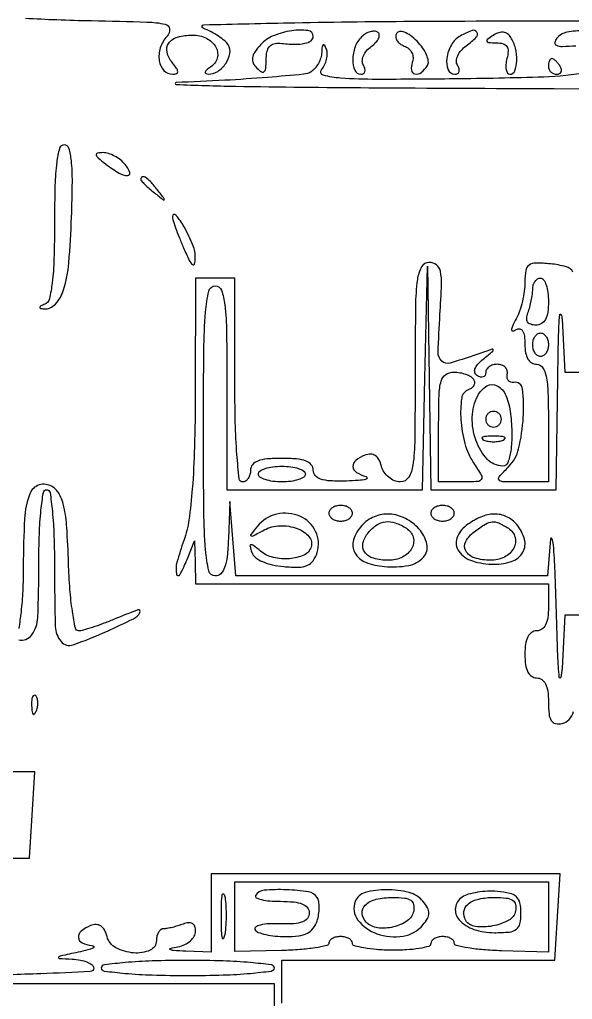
# Model space of a CAD drawing. Extents: x 23 to 255, y 40 to 184.
# Drawn here: x 70.01 to 75.98, y 113.36 to 123.94 of the extents above; entities that cross this region are included whole.
import ezdxf

# ---------------------------------------------------------------- set-up
doc = ezdxf.new("R2010")
doc.units = 0
doc.header["$MEASUREMENT"] = 0

msp = doc.modelspace()

# ---------------------------------------------------------------- linework, layer by layer
for points in [[(207.919475, 175.632891, 0.000007), (191.762556, 175.634099, 0.00002), (173.0434, 175.634494, 0.000013), (151.49745, 175.633531)], [(70.072867, 123.952188, 0.005491), (70.412624, 123.935988, 0.004108), (70.787279, 123.925329, -0.002493), (71.387612, 123.910188, -0.043566), (71.581273, 123.887371, -0.326518), (71.627811, 123.835913, -0.213035), (71.601869, 123.756506, 0.104475), (71.528891, 123.631197, 0.117903), (71.517162, 123.492652, 0.153004), (71.568222, 123.388001, 0.206153), (71.663904, 123.3468, 0.092359), (71.703165, 123.354115, 0.320315), (71.716588, 123.374495, 0.142843), (71.704763, 123.410022, 0.021914), (71.659276, 123.469994, -0.111683), (71.601213, 123.584218, -0.221605), (71.619821, 123.681853, -0.170875), (71.715011, 123.748076, -0.067438), (71.875348, 123.7698, -0.113749), (72.026753, 123.734904, -0.152166), (72.128802, 123.638866, -0.199468), (72.142937, 123.521597, -0.185202), (72.070378, 123.424157, 0.031529), (72.029371, 123.394415, 0.148678), (72.013499, 123.370454, 0.365489), (72.020376, 123.354673, 0.111826), (72.047691, 123.348095, 0.149814), (72.148231, 123.377424, 0.098014), (72.235001, 123.46269, 0.103569), (72.279506, 123.570246, 0.187012), (72.262322, 123.662673, 0.080167), (72.224669, 123.706166, 0.027592), (72.157815, 123.756156, 0.026594), (72.076737, 123.804068, 0.027813), (71.992212, 123.842316, -0.81922), (71.998801, 123.880421, -0.001957), (72.979451, 123.90293, -0.003524), (74.325687, 123.919067, -0.001188), (76.28805, 123.924095, -0.001412)], [(76.099511, 123.812597, 0.065843), (75.918437, 123.800959, 0.172273), (75.808028, 123.735245, 0.13094), (75.786479, 123.688546, 0.356136), (75.803116, 123.658966, 0.100269), (75.869586, 123.647259, 0.013264), (76.013044, 123.654735, -0.02937)], [(76.13805, 123.365216, -0.03592), (75.666936, 123.316521, -0.005166), (74.698649, 123.296325, -0.002299), (73.865606, 123.29139, -0.017609), (73.474644, 123.304644, -0.048662), (73.287533, 123.336061, -0.546278), (73.26874, 123.395293, 0.062146), (73.302005, 123.447353, 0.05422), (73.323343, 123.508424, 0.057055), (73.330253, 123.56888, 0.095733), (73.320577, 123.618906, 0.033889), (73.301043, 123.659375, 0.438814), (73.286465, 123.662732, 0.216937), (73.275114, 123.643916, 0.017235), (73.270279, 123.584443, -0.062826), (73.259903, 123.524766, -0.048571), (73.234498, 123.463776, -0.049733), (73.198826, 123.410631, -0.079327), (73.15785, 123.374551, -0.118281), (73.074815, 123.34628, -0.003142), (72.685544, 123.312562, -0.006412), (72.224853, 123.281512, -0.004325), (71.6985, 123.257377, 0.959577), (71.698417, 123.237138, 0.007349), (72.339213, 123.217502, 0.002387), (73.780266, 123.201416, 0.00092), (75.78045, 123.192319), (81.216, 123.1776)], [(75.981875, 121.211311, 0.206205), (75.907641, 121.269947, 0.041451), (75.73815, 121.30061, 0.021527), (75.579429, 121.309042, 0.158589), (75.507974, 121.286583, 0.202368), (75.472764, 121.229458, 0.038274), (75.4632, 121.104698, -0.034527), (75.456435, 121.006847, -0.023145), (75.435869, 120.896545, -0.023346), (75.405842, 120.791049, -0.041879), (75.37016, 120.708429, 0.011387), (75.328051, 120.625249, 0.111926), (75.319419, 120.587172, 0.488752), (75.333209, 120.576435, 0.076633), (75.37016, 120.592084, -0.191803), (75.408316, 120.598813, -0.212333), (75.438578, 120.577077, -0.100867), (75.457574, 120.521329, -0.031849), (75.4632, 120.433093, 0.045128), (75.471433, 120.342058, 0.087671), (75.496747, 120.273832, 0.119789), (75.537308, 120.231887, 0.141873), (75.5901, 120.2166, -0.250296), (75.652838, 120.183095, -0.098409), (75.69162, 120.0897, -0.041714), (75.711943, 119.912228, -0.007659), (75.717, 119.5821), (75.717, 118.9476), (75.4209, 118.9476, -0.005739), (75.223781, 118.949863, -0.21685), (75.184686, 118.96875, -0.373303), (75.185403, 119.003026, -0.012484), (75.28647, 119.10927, 0.139158), (75.39569, 119.305054, 0.042332), (75.446156, 119.644237, 0.044719), (75.43806, 119.952132, 0.432838), (75.344118, 120.021806, -0.119137), (75.310597, 120.023763, -0.151226), (75.285061, 120.041071, -0.133883), (75.271778, 120.071734, -0.085203), (75.27285, 120.11085, 0.12222), (75.271002, 120.151135, 0.124722), (75.25051, 120.185536, 0.112004), (75.213949, 120.208576, 0.085015), (75.1671, 120.2166, 0.06887), (75.118597, 120.209887, 0.085131), (75.077477, 120.190282, 0.099915), (75.049982, 120.161172, 0.140337), (75.0402, 120.127007, -0.117984), (75.033094, 120.097312, -0.186324), (75.013862, 120.08001, -0.154104), (74.984823, 120.078313, -0.076689), (74.950537, 120.092829, -0.17102), (74.924498, 120.125132, -0.170806), (74.924441, 120.166642, -0.099621), (74.954321, 120.216993, -0.037341), (75.013987, 120.273928, 0.002147), (75.116107, 120.358491, 0.285102), (75.120976, 120.373211, 0.439856), (75.110287, 120.379134, 0.00292), (74.9979, 120.340808, -0.010546), (74.658281, 120.230746, -0.264419), (74.56622, 120.251788, -0.219215), (74.527107, 120.344953, -0.007368), (74.547098, 120.753845, 0.006793), (74.563374, 121.079059, 0.060117), (74.551387, 121.221986, 0.179605), (74.508934, 121.289823, 0.165536), (74.430859, 121.3164, 0.272249), (74.3477, 121.267495, 0.095257), (74.302665, 121.130511, 0.029198), (74.282683, 120.842655, 0.002732), (74.2788, 120.132, -0.002595), (74.275034, 119.406244, -0.030846), (74.254805, 119.125968, -0.108735), (74.207225, 118.995761, -0.256364), (74.119467, 118.9476, -0.097548), (74.054967, 118.960305, -0.076465), (73.993735, 118.997142, -0.074084), (73.944738, 119.052038, -0.081428), (73.915796, 119.117149, 0.057947), (73.888058, 119.188338, 0.126016), (73.848875, 119.231422, 0.14737), (73.798249, 119.246498, 0.091052), (73.736729, 119.234998, 0.073752), (73.637352, 119.178934, 0.246837), (73.607418, 119.112955, 0.245854), (73.644768, 119.05068, 0.073333), (73.75005, 119.005917, -0.352052), (73.761375, 118.990649, -0.33877), (73.748993, 118.97571, -0.038999), (73.668061, 118.963687, -0.010557), (73.53855, 118.957414, -0.017409), (73.364139, 118.958727, -0.068224), (73.258439, 118.977806, -0.136255), (73.200821, 119.016023, -0.180497), (73.179, 119.0745, 0.176579), (73.15788, 119.132438, 0.128937), (73.10145, 119.172319, 0.069535), (73.00034, 119.194921, 0.020272), (72.8406, 119.2014, 0.020272), (72.68086, 119.194921, 0.069535), (72.57975, 119.172319, 0.128937), (72.52332, 119.132438, 0.176579), (72.5022, 119.0745, -0.064853), (72.495881, 119.025986, -0.082425), (72.477349, 118.984877, -0.098894), (72.449863, 118.957377, -0.148195), (72.4176, 118.9476, -0.382355), (72.380385, 118.980931, -0.008303), (72.355777, 119.2437, -0.0133), (72.338393, 119.58988, -0.005894), (72.333, 120.0474), (72.333, 121.1472), (72.1215, 121.1472), (71.91, 121.1472), (71.906287, 119.89935, -0.005965), (71.897667, 119.321148, -0.012691), (71.87432, 118.874449, -0.015712), (71.837289, 118.536132, -0.050472), (71.783198, 118.316339, 0.018271), (71.708701, 118.080221, 0.109836), (71.702269, 117.952437, 0.705595), (71.739193, 117.945971, 0.033686), (71.81822, 118.110467), (71.899275, 118.3131), (71.904638, 118.08045), (71.91, 117.8478), (73.8135, 117.8478), (75.717, 117.8478), (75.717, 117.594, -0.033607), (75.709474, 117.482152, -0.082504), (75.685275, 117.40365, -0.12651), (75.645002, 117.357297, -0.152103), (75.5901, 117.3402, 0.152103), (75.535198, 117.323103, 0.12651), (75.494925, 117.27675, 0.082504), (75.470726, 117.198248, 0.033607), (75.4632, 117.0864, 0.033607), (75.470726, 116.974552, 0.082504), (75.494925, 116.89605, 0.12651), (75.535198, 116.849697, 0.152103), (75.5901, 116.8326, -0.153866), (75.645292, 116.815204, -0.127195), (75.685527, 116.768116, -0.081542), (75.709573, 116.687928, -0.032164), (75.717, 116.572597, 0.025132), (75.723524, 116.442889, 0.117507), (75.747899, 116.372744, 0.202013), (75.793347, 116.3414, 0.09865), (75.86505, 116.340796, 0.163205), (75.939624, 116.382686, 0.108789), (75.988628, 116.468529, 0.052749)], [(76.148858, 117.5094), (75.893931, 117.5094), (75.864335, 116.93835, -0.046453), (75.849567, 116.836944, -0.844144), (75.834143, 116.838007, -0.015863), (75.817998, 117.074817, -0.002373), (75.802921, 117.5517, 0.003248), (75.788555, 117.982234, 0.010281), (75.771141, 118.270139, 0.080042), (75.754791, 118.336745, 0.785135), (75.739416, 118.33425), (75.707729, 117.9324), (74.025, 117.9324), (72.342271, 117.9324), (72.310584, 118.33425), (72.278898, 118.7361), (72.263649, 118.33425, -0.016341), (72.250071, 118.142272, -0.059248), (72.223209, 118.023067, -0.113823), (72.181034, 117.956783, -0.196849), (72.1215, 117.9324, -0.350929), (72.051856, 117.988146, -0.034985), (72.017465, 118.2144, -0.017834), (71.998766, 118.627431, -0.002394), (71.9946, 119.4975, -0.002394), (71.998766, 120.367569, -0.017834), (72.017465, 120.7806, -0.034985), (72.051856, 121.006854, -0.350929), (72.1215, 121.0626, -0.317386), (72.188278, 121.015463, -0.056711), (72.22481, 120.85815, -0.025044), (72.243985, 120.56265, -0.00368), (72.2484, 119.9628), (72.2484, 118.863), (73.303577, 118.863), (74.358754, 118.863), (74.384743, 120.06855), (74.410732, 121.2741), (74.429366, 120.06855), (74.448, 118.863), (75.1248, 118.863), (75.8016, 118.863), (75.81817, 120.06855, -0.002635), (75.8264, 120.501353, -0.012087), (75.838566, 120.752224, -0.773721), (75.851537, 120.754599, -0.096079), (75.864335, 120.70305), (75.893931, 120.132), (76.148858, 120.132, -0.027973)], [(70.001906, 117.241723, 0.29377), (70.14097, 117.296074, 0.147685), (70.206441, 117.485053, 0.010064), (70.218, 118.0593, -0.008575), (70.223602, 118.385907, -0.017647), (70.241376, 118.640925, -0.013417), (70.266745, 118.832422, -0.368504), (70.3026, 118.863, -0.371083), (70.338693, 118.831935, -0.012451), (70.363935, 118.63035, -0.016864), (70.381637, 118.362299, -0.008055), (70.3872, 118.017, 0.006956), (70.395962, 117.387242, 0.169437), (70.457362, 117.225842, 0.311541), (70.588794, 117.18981, 0.022419), (70.95825, 117.337922, 0.008362), (71.240356, 117.471708, 0.157263), (71.309768, 117.53922, 0.68824), (71.286546, 117.565789, 0.01068), (71.024417, 117.462783, -0.009313), (70.905931, 117.415849, -0.011118), (70.792534, 117.376209, -0.009954), (70.695966, 117.346955, -0.068667), (70.647011, 117.3402, -0.357242), (70.612115, 117.36878, -0.012776), (70.580209, 117.551585, -0.018083), (70.553988, 117.786665, -0.010377), (70.538544, 118.071511, 0.007739), (70.519665, 118.457356, 0.03616), (70.48937, 118.67766, 0.06793), (70.440728, 118.813184, 0.134381), (70.363642, 118.896361, 0.218273), (70.221003, 118.914489, 0.233385), (70.119719, 118.817847, 0.073968), (70.064628, 118.549681, 0.013274), (70.050095, 118.03815, -0.010635), (70.043906, 117.770553, -0.017571), (70.025947, 117.545223, -0.011743), (70.001158, 117.366937, -0.367624)], [(96.591991, 78.0858, -0.000015), (96.570667, 70.513747, -0.41338)], [(69.74487, 114.8868), (70.117741, 114.8868), (70.14672, 115.352215), (70.1757, 115.817631), (69.768857, 115.817515, -0.015914)], [(72.8406, 113.3217), (72.8406, 113.787), (74.31327, 113.787), (75.785941, 113.787), (75.81492, 114.252415), (75.8439, 114.717831), (73.96155, 114.717715), (72.0792, 114.7176), (72.0792, 114.2946), (72.0792, 113.8716), (71.80425, 113.883121, -0.004641), (71.670888, 113.88995, -0.114822), (71.635768, 113.900395, -0.674817), (71.637462, 113.912941, -0.014773), (71.71965, 113.931305, 0.062531), (71.792424, 113.955033, 0.069931), (71.854085, 113.995406, 0.079793), (71.895681, 114.04558, 0.134032), (71.91, 114.098035, 0.08463), (71.901139, 114.15001, 0.17716), (71.87544, 114.18125, 0.159808), (71.833428, 114.190414, 0.066159), (71.776181, 114.176751, -0.016969), (71.719249, 114.157093, -0.015089), (71.658852, 114.140484, -0.015326), (71.603609, 114.128852, -0.04425), (71.564681, 114.1254, 0.16037), (71.535051, 114.115646, 0.096657), (71.509819, 114.088123, 0.078243), (71.492777, 114.047031, 0.05931), (71.487, 113.9985, -0.29988), (71.417953, 113.893729, -0.121943), (71.24139, 113.864742, -0.102619), (71.049971, 113.920717, -0.209488), (70.954796, 114.041149, 0.057947), (70.927058, 114.112338, 0.126016), (70.887875, 114.155422, 0.14737), (70.837249, 114.170498, 0.091052), (70.775729, 114.158998, 0.079893), (70.676085, 114.101168, 0.241455), (70.645614, 114.031376, 0.272616), (70.685352, 113.972599, 0.092496), (70.78905, 113.945063, -0.209303), (70.809997, 113.933951, -0.47709), (70.806631, 113.918889, -0.051514), (70.746563, 113.896439, -0.011819), (70.641, 113.8716, 0.001768), (70.454592, 113.831674, 0.162372), (70.430928, 113.817602, 0.619824), (70.435775, 113.806052, 0.00397), (70.57755, 113.798137, -0.034429), (70.666651, 113.787695, -0.051268), (70.741859, 113.76542, -0.065313), (70.793729, 113.735665, -0.23402), (70.8102, 113.7024, -0.40009), (70.772625, 113.662958, -0.002504), (70.23915, 113.639763, -0.006906), (69.554962, 113.622908, -0.002705)]]:
    msp.add_lwpolyline(points, format="xyb")
for points in [[(72.611979, 123.666281, 0.032737), (72.547908, 123.585429, 0.11246), (72.52318, 123.523639, 0.154856), (72.531491, 123.468861, 0.082073), (72.571879, 123.412481, 0.050784), (72.621043, 123.372404, 0.344798), (72.65025, 123.374794, 0.188345), (72.667621, 123.410503, 0.020113), (72.6714, 123.504398, -0.050649), (72.680054, 123.58961, -0.124608), (72.707243, 123.645843, -0.153464), (72.753614, 123.675431, -0.091444), (72.81945, 123.680776, 0.019586), (72.978327, 123.67088, 0.055294), (73.088956, 123.680578, 0.098866), (73.155205, 123.708198, 0.249677), (73.179, 123.75288, 0.377715), (73.121507, 123.818128, 0.069551), (72.947178, 123.815918, 0.05854), (72.747285, 123.760918, 0.112922)], [(74.764545, 123.759251, 0.137987), (74.669902, 123.664788, 0.093519), (74.620881, 123.519597, 0.127203), (74.635011, 123.39611, 0.310383), (74.706793, 123.3468, 0.1323), (74.735972, 123.354658, 0.190203), (74.752379, 123.375421, 0.143539), (74.752621, 123.406942, 0.069143), (74.736168, 123.444234, -0.157669), (74.724923, 123.490026, -0.087752), (74.739112, 123.546297, -0.07236), (74.776023, 123.604327, -0.057169), (74.830749, 123.65486, 0.036046), (74.938769, 123.746479, 0.353874), (74.945159, 123.801775, 0.356869), (74.892591, 123.819198, 0.036189)], [(73.700143, 123.749503, 0.108988), (73.630931, 123.641112, 0.08267), (73.604744, 123.502101, 0.108161), (73.626957, 123.389197, 0.298701), (73.691593, 123.3468, 0.1323), (73.720772, 123.354658, 0.190203), (73.737179, 123.375421, 0.143539), (73.737421, 123.406942, 0.069143), (73.720968, 123.444234, -0.148758), (73.709014, 123.489494, -0.08958), (73.721, 123.544168, -0.075248), (73.754728, 123.599839, -0.061203), (73.805638, 123.647612, 0.045079), (73.855664, 123.691619, 0.084399), (73.885604, 123.736255, 0.136395), (73.891368, 123.774051, 0.228198), (73.874405, 123.800601, 0.135312), (73.837975, 123.811258, 0.075348), (73.791816, 123.804997, 0.065982), (73.743343, 123.783524, 0.059224)], [(74.078053, 123.787198, 0.154197), (74.06891, 123.75103, 0.123034), (74.080983, 123.712444, 0.097563), (74.113357, 123.677172, 0.066925), (74.161164, 123.651052, -0.087658), (74.210445, 123.621426, -0.100644), (74.243806, 123.577907, -0.104408), (74.256763, 123.526164, -0.101272), (74.247933, 123.472987, 0.123533), (74.237991, 123.390944, 0.321856), (74.276253, 123.349709, 0.220065), (74.344975, 123.366032, 0.087924), (74.410974, 123.439933, 0.176387), (74.420896, 123.487798, 0.064479), (74.401923, 123.555411, 0.053865), (74.359841, 123.630648, 0.041974), (74.299333, 123.702267, 0.034838), (74.228065, 123.76424, 0.07002), (74.163012, 123.800312, 0.112498), (74.111526, 123.807695, 0.238259)], [(75.122567, 123.76663, 0.014875), (75.057343, 123.722613, 0.34832), (75.051633, 123.702536, 0.287866), (75.070359, 123.689254, 0.012034), (75.155817, 123.686495, -0.064018), (75.227858, 123.676632, -0.18167), (75.268358, 123.647514, -0.163006), (75.28222, 123.596408, -0.049407), (75.269487, 123.516, 0.040966), (75.258099, 123.451169, 0.070464), (75.260763, 123.396503, 0.106581), (75.276217, 123.360128, 0.24384), (75.30192, 123.3468, 0.316343), (75.354721, 123.383921, 0.080388), (75.375075, 123.492781, 0.06512), (75.360689, 123.628448, 0.082828), (75.311622, 123.744184, 0.092797), (75.275628, 123.782718, 0.129779), (75.232003, 123.799955, 0.11243), (75.180777, 123.794518, 0.058625)], [(75.717, 123.4314, 0.105053), (75.723858, 123.39912, 0.099167), (75.743318, 123.371651, 0.09642), (75.772393, 123.35324, 0.093332), (75.806593, 123.3468, 0.108972), (75.836621, 123.353423, 0.182303), (75.854509, 123.371651, 0.161196), (75.857141, 123.399074, 0.082592), (75.8439, 123.4314, 0.029505), (75.821143, 123.463783, 0.035638), (75.796014, 123.491149, 0.038439), (75.772135, 123.510455, 0.151918), (75.754307, 123.516, 0.210953), (75.740041, 123.509701, 0.081139), (75.727959, 123.491149, 0.061769), (75.719736, 123.463789, 0.042167)], [(70.3872, 121.74645, -0.00714), (70.381617, 121.35549, -0.022709), (70.362308, 121.09493, -0.029011), (70.331461, 120.922857, -0.242566), (70.28145, 120.864829, 0.021172), (70.239839, 120.845953, 0.227742), (70.228876, 120.831673, 0.409541), (70.235942, 120.820662, 0.038264), (70.271091, 120.815479, 0.228769), (70.397598, 120.865992, 0.112084), (70.485563, 121.020389, 0.05247), (70.541312, 121.310603, 0.012391), (70.571022, 121.803847, 0.006434), (70.579618, 122.18559, 0.027303), (70.569355, 122.413771, 0.046943), (70.543025, 122.548242, 0.332905), (70.49295, 122.585594, 0.334294), (70.441832, 122.54697, 0.038304), (70.411021, 122.396465, 0.024983), (70.392322, 122.14896, 0.006363)], [(70.94208, 122.376591, 0.026046), (71.0849, 122.279827, 0.133376), (71.176156, 122.253762, 0.532968), (71.19957, 122.28766, 0.079631), (71.1486, 122.3739, 0.054174), (71.098504, 122.42246, 0.042974), (71.035236, 122.463523, 0.044367), (70.969066, 122.491587, 0.078271), (70.910572, 122.5008, 0.044448), (70.849681, 122.495376, 0.435093), (70.837187, 122.475983, 0.158589), (70.85768, 122.443513, 0.011422)], [(71.3178, 122.215059, 0.184603), (71.324665, 122.197098, 0.013803), (71.36129, 122.158393, 0.017649), (71.409134, 122.113813, 0.012436), (71.46585, 122.067009, 0.001576), (71.561406, 121.992554, 0.377591), (71.5716, 121.9932, 0.377591), (71.572246, 122.003394, 0.001576), (71.497791, 122.09895, 0.017685), (71.422423, 122.188352, 0.065617), (71.366351, 122.235961, 0.241985), (71.334161, 122.239128, 0.307699)], [(71.658891, 121.812563, 0.091453), (71.663428, 121.778487, 0.007091), (71.693295, 121.690991, 0.009505), (71.732649, 121.587112, 0.007113), (71.779789, 121.474163, 0.008551), (71.84181, 121.337744, 0.103023), (71.876502, 121.292026, 0.559142), (71.897974, 121.298746, 0.057262), (71.906689, 121.36368, 0.102219), (71.880995, 121.50119, 0.028996), (71.786556, 121.69849, 0.052273), (71.697704, 121.825929, 0.676188)], [(75.717, 120.8934, -0.032693), (75.709423, 120.777641, -0.090507), (75.684521, 120.700234, -0.139224), (75.641679, 120.655914, -0.132184), (75.581049, 120.6396, -0.076855), (75.525601, 120.648174, -0.176865), (75.492658, 120.67358, -0.16701), (75.482733, 120.71544, -0.067159), (75.496449, 120.773419, 0.024761), (75.516122, 120.833409, 0.016939), (75.532716, 120.903173, 0.017107), (75.54415, 120.971663, 0.032815), (75.5478, 121.027219, -0.068778), (75.554138, 121.073078, -0.085072), (75.572651, 121.111956, -0.099897), (75.600139, 121.137951, -0.140509), (75.6324, 121.1472, -0.254951), (75.664909, 121.129471, -0.06271), (75.692149, 121.072646, -0.048861), (75.710844, 120.990627, -0.031626)], [(75.717, 120.4281, -0.064853), (75.710681, 120.379586, -0.082425), (75.692149, 120.338477, -0.098894), (75.664663, 120.310977, -0.148195), (75.6324, 120.3012, -0.148195), (75.600137, 120.310977, -0.098894), (75.572651, 120.338477, -0.082425), (75.554119, 120.379586, -0.064853), (75.5478, 120.4281, -0.064853), (75.554119, 120.476614, -0.082425), (75.572651, 120.517723, -0.098894), (75.600137, 120.545223, -0.148195), (75.6324, 120.555, -0.148195), (75.664663, 120.545223, -0.098894), (75.692149, 120.517723, -0.082425), (75.710681, 120.476614, -0.064853)], [(74.908834, 120.054626, -0.118513), (74.919368, 120.022588, -0.128856), (74.91368, 119.990338, -0.117457), (74.892133, 119.962843, -0.087847), (74.858178, 119.944426, 0.283083), (74.781037, 119.85234, 0.052713), (74.77176, 119.622022, 0.050836), (74.815663, 119.361028, 0.078108), (74.909777, 119.152604, -0.012368), (74.992828, 119.018744, -0.27281), (74.992735, 118.974595, -0.253324), (74.953705, 118.951208, -0.010908), (74.78835, 118.9476), (74.5326, 118.9476), (74.5326, 119.5398, -0.006744), (74.537262, 119.885394, -0.060953), (74.559615, 120.034574, -0.176102), (74.609743, 120.104922, -0.151915), (74.696807, 120.132, -0.043058), (74.763169, 120.126275, -0.044476), (74.826826, 120.109271, -0.048612), (74.878852, 120.084328, -0.118809)], [(75.307995, 119.682093, -0.024503), (75.322416, 119.464754, -0.041148), (75.310542, 119.282309, -0.052174), (75.277642, 119.154261, -0.319687), (75.224347, 119.118095, -0.201759), (75.057447, 119.192788, -0.103017), (74.935994, 119.39244, -0.091018), (74.894837, 119.648007, -0.117925), (74.954901, 119.876895, -0.13126), (75.054289, 119.983062, -0.271783), (75.163934, 119.985979, -0.173853), (75.25849, 119.878687, -0.065812)], [(75.0402, 119.6244, 0.099038), (75.046659, 119.592113, 0.097945), (75.065051, 119.564651, 0.097945), (75.092513, 119.546259, 0.099038), (75.1248, 119.5398, 0.099038), (75.157087, 119.546259, 0.097945), (75.184549, 119.564651, 0.097945), (75.202941, 119.592113, 0.099038), (75.2094, 119.6244, 0.099038), (75.202941, 119.656687, 0.097945), (75.184549, 119.684149, 0.097945), (75.157087, 119.702541, 0.099038), (75.1248, 119.709, 0.099038), (75.092513, 119.702541, 0.097945), (75.065051, 119.684149, 0.097945), (75.046659, 119.656687, 0.099038)], [(75.01905, 119.399171, 0.057986), (75.067273, 119.385945, 0.037979), (75.1248, 119.381569, 0.037979), (75.182327, 119.385945, 0.057986), (75.23055, 119.399171, 0.174857), (75.248264, 119.415015, 0.447206), (75.243108, 119.429307, 0.078554), (75.200216, 119.439203, 0.017491), (75.1248, 119.441842, 0.017491), (75.049384, 119.439203, 0.078554), (75.006492, 119.429307, 0.447206), (75.001336, 119.415015, 0.174857)], [(73.0944, 119.0322, -0.254951), (73.076671, 118.999691, -0.06271), (73.019846, 118.972451, -0.048861), (72.937827, 118.953756, -0.031626), (72.8406, 118.9476, -0.031626), (72.743373, 118.953756, -0.048861), (72.661354, 118.972451, -0.06271), (72.604529, 118.999691, -0.254951), (72.5868, 119.0322, -0.254951), (72.604529, 119.064709, -0.06271), (72.661354, 119.091949, -0.048861), (72.743373, 119.110644, -0.031626), (72.8406, 119.1168, -0.031626), (72.937827, 119.110644, -0.048861), (73.019846, 119.091949, -0.06271), (73.076671, 119.064709, -0.254951)], [(73.3482, 118.6092, 0.148195), (73.357977, 118.576937, 0.098894), (73.385477, 118.549451, 0.082425), (73.426586, 118.530919, 0.064853), (73.4751, 118.5246, 0.064853), (73.523614, 118.530919, 0.082425), (73.564723, 118.549451, 0.098894), (73.592223, 118.576937, 0.148195), (73.602, 118.6092, 0.148195), (73.592223, 118.641463, 0.098894), (73.564723, 118.668949, 0.082425), (73.523614, 118.687481, 0.064853), (73.4751, 118.6938, 0.064853), (73.426586, 118.687481, 0.082425), (73.385477, 118.668949, 0.098894), (73.357977, 118.641463, 0.148195)], [(74.448, 118.6092, 0.148195), (74.457777, 118.576937, 0.098894), (74.485277, 118.549451, 0.082425), (74.526386, 118.530919, 0.064853), (74.5749, 118.5246, 0.064853), (74.623414, 118.530919, 0.082425), (74.664523, 118.549451, 0.098894), (74.692023, 118.576937, 0.148195), (74.7018, 118.6092, 0.148195), (74.692023, 118.641463, 0.098894), (74.664523, 118.668949, 0.082425), (74.623414, 118.687481, 0.064853), (74.5749, 118.6938, 0.064853), (74.526386, 118.687481, 0.082425), (74.485277, 118.668949, 0.098894), (74.457777, 118.641463, 0.148195)], [(72.576009, 118.468449, 0.005653), (72.505776, 118.381323, 0.467986), (72.508922, 118.366438, 0.245559), (72.530439, 118.36632, 0.003375), (72.65025, 118.429126, -0.114673), (72.820798, 118.47472, -0.096215), (73.006035, 118.445025, -0.126119), (73.133299, 118.357639, -0.26498), (73.156364, 118.243922, -0.210611), (73.079328, 118.158373, -0.08616), (72.924568, 118.118749, -0.0779), (72.748744, 118.132266, -0.114946), (72.610686, 118.200856, 0.008407), (72.533271, 118.262589, 0.20535), (72.507197, 118.269283, 0.438498), (72.496945, 118.253988, 0.019933), (72.516132, 118.1862, 0.152209), (72.553429, 118.133711, 0.058597), (72.63125, 118.087711, 0.048649), (72.737172, 118.052661, 0.034377), (72.861104, 118.033471, 0.024079), (73.021216, 118.027586, 0.097398), (73.116387, 118.047433, 0.141967), (73.177585, 118.097106, 0.075038), (73.221104, 118.185581, 0.191723), (73.204755, 118.413786, 0.178663), (73.035579, 118.576795, 0.162333), (72.787124, 118.599563, 0.164091)], [(73.702037, 118.476537, 0.104072), (73.613961, 118.321259, 0.206963), (73.62776, 118.183171, 0.17367), (73.743666, 118.081693, 0.072977), (73.948345, 118.033872, 0.064473), (74.206872, 118.045499, 0.166096), (74.36852, 118.134417, 0.245227), (74.405809, 118.27587, 0.128793), (74.319664, 118.441587, 0.091203), (74.17314, 118.553747, 0.104098), (74.002939, 118.599749, 0.110941), (73.837091, 118.572227, 0.116018)], [(74.830568, 118.477334, 0.147866), (74.729755, 118.339045, 0.245354), (74.750105, 118.199569, 0.163339), (74.896834, 118.094619, 0.074406), (75.132862, 118.0593, 0.085071), (75.326526, 118.09249, 0.180715), (75.441439, 118.188699, 0.200625), (75.458314, 118.328415, 0.104612), (75.375227, 118.486364, 0.107246), (75.265932, 118.571961, 0.11736), (75.134551, 118.600937, 0.099192), (74.986737, 118.568764, 0.05887)], [(74.185378, 118.447243, -0.185202), (74.257937, 118.349803, -0.199468), (74.243802, 118.232534, -0.152166), (74.141753, 118.136496, -0.113749), (73.990348, 118.1016, -0.067438), (73.830011, 118.123324, -0.170875), (73.734821, 118.189547, -0.221605), (73.716213, 118.287182, -0.111683), (73.774276, 118.401406, -0.071978), (73.86422, 118.482609, -0.120482), (73.959398, 118.517443, -0.112232), (74.06477, 118.505539, -0.057175)], [(75.285178, 118.447243, -0.185202), (75.357737, 118.349803, -0.199468), (75.343602, 118.232534, -0.152166), (75.241553, 118.136496, -0.113749), (75.090148, 118.1016, -0.073843), (74.920681, 118.126765, -0.193356), (74.826503, 118.202431, -0.255133), (74.825235, 118.305017, -0.113527), (74.916545, 118.410534, -0.020065), (75.037293, 118.4916, -0.113451), (75.1103, 118.516215, -0.134291), (75.180619, 118.504308, -0.032451)], [(70.140079, 116.52945, 0.018894), (70.145074, 116.466311, 0.168741), (70.15703, 116.441628, 0.470617), (70.172448, 116.443087, 0.054073), (70.191191, 116.478337, 0.051402), (70.204392, 116.524603, 0.05415), (70.207558, 116.571772, 0.060344), (70.200861, 116.612829, 0.126455), (70.184513, 116.640487, 0.296942), (70.165997, 116.644397, 0.208169), (70.150376, 116.628954, 0.077125), (70.141009, 116.588347, 0.028489)], [(75.717, 114.253454), (75.717, 113.873909), (75.2094, 113.887898, -0.012838), (75.014801, 113.898266, -0.021011), (74.850908, 113.918181, -0.01633), (74.724067, 113.943311, -0.348836), (74.7018, 113.971344, 0.177091), (74.692108, 113.99785, 0.09249), (74.664523, 114.020397, 0.072606), (74.623451, 114.035662, 0.052768), (74.5749, 114.0408, 0.057866), (74.526364, 114.035164, 0.077066), (74.485277, 114.018513, 0.095893), (74.457744, 113.99387, 0.163826), (74.448, 113.964928, -0.336519), (74.425674, 113.935513, -0.026573), (74.323744, 113.912804, -0.027592), (74.187155, 113.897594, -0.016872), (74.025, 113.894027, -0.015755), (73.862845, 113.901046, -0.025684), (73.726256, 113.918365, -0.023404), (73.62332, 113.941846, -0.33687), (73.602, 113.969899, 0.173959), (73.592294, 113.996953, 0.093356), (73.564723, 114.019973, 0.073649), (73.523648, 114.03555, 0.053913), (73.4751, 114.0408, 0.052333), (73.426547, 114.035704, 0.072203), (73.385477, 114.020559, 0.092145), (73.357886, 113.998191, 0.178305), (73.3482, 113.971893, -0.350318), (73.326045, 113.944152, -0.016132), (73.199093, 113.919645, -0.020869), (73.035201, 113.900429, -0.012739), (72.8406, 113.890788), (72.333, 113.87859), (72.333, 114.255795), (72.333, 114.633), (74.025, 114.633), (75.717, 114.633)], [(72.557469, 114.48495, 0.440117), (72.564327, 114.460597, 0.059135), (72.620551, 114.440138, 0.038333), (72.711505, 114.425999, 0.0194), (72.827426, 114.4215, -0.023647), (72.970597, 114.414725, -0.073833), (73.064004, 114.391672, -0.129504), (73.116949, 114.351678, -0.168128), (73.1367, 114.2946, -0.16702), (73.116974, 114.237194, -0.14087), (73.064769, 114.199216, -0.075405), (72.970532, 114.18026, -0.021271), (72.820272, 114.179442, 0.021965), (72.702073, 114.178634, 0.045053), (72.610445, 114.165647, 0.079003), (72.556978, 114.143761, 0.416374), (72.550314, 114.115992, 0.167687), (72.585982, 114.086856, 0.032475), (72.666973, 114.062888, 0.031276), (72.769512, 114.046311, 0.02444), (72.882192, 114.0408, 0.031778), (73.020868, 114.049623, 0.083754), (73.115831, 114.078394, 0.112228), (73.17953, 114.130416, 0.089013), (73.22106, 114.209243, 0.038732), (73.23762, 114.280001, 0.03744), (73.243321, 114.353279, 0.039869), (73.238298, 114.418465, 0.09957), (73.221768, 114.463043, 0.220199), (73.128895, 114.524388, 0.029333), (72.888762, 114.54645, 0.028901), (72.648172, 114.540477, 0.237694)], [(73.63218, 114.420423, 0.260421), (73.661099, 114.219741, 0.147401), (73.866038, 114.071737, 0.122314), (74.149502, 114.046343, 0.183002), (74.3634, 114.1677, 0.045289), (74.411544, 114.23774, 0.128626), (74.426418, 114.2946, 0.128626), (74.411544, 114.35146, 0.045289), (74.3634, 114.4215, 0.157965), (74.213508, 114.516466, 0.0633), (73.96972, 114.547089, 0.065454), (73.738593, 114.516356, 0.239813)], [(74.7864, 114.467098, 0.217105), (74.713664, 114.351992, 0.221439), (74.753573, 114.222919, 0.129091), (74.91281, 114.118975, 0.080562), (75.13402, 114.0831, 0.02296), (75.293782, 114.09044, 0.136708), (75.371062, 114.119843, 0.18599), (75.4094, 114.179954, 0.05003), (75.4209, 114.2946, 0.052493), (75.409322, 114.404579, 0.155528), (75.372166, 114.46972, 0.1317), (75.299651, 114.507653, 0.033373), (75.1671, 114.52814, 0.032442), (75.060618, 114.530457, 0.02898), (74.950577, 114.5193, 0.030133), (74.852789, 114.497512, 0.075189)], [(72.224507, 114.063113, -0.075924), (72.211293, 114.020642, -0.720633), (72.199198, 114.022239, -0.040183), (72.190473, 114.101011, -0.006817), (72.187997, 114.2523, -0.00738), (72.189826, 114.404333, -0.030832), (72.197906, 114.49547, -0.49082), (72.210261, 114.502351, -0.248898), (72.223353, 114.486113, -0.031163), (72.234862, 114.396925, -0.015827), (72.238752, 114.283817, -0.015659), (72.235396, 114.166447, -0.022548)], [(74.262989, 114.31575, -0.198049), (74.194587, 114.211203, -0.092574), (74.04389, 114.144671, -0.089241), (73.874129, 114.135643, -0.166647), (73.751894, 114.195466, -0.173368), (73.706519, 114.291332, -0.232308), (73.739698, 114.380081, -0.132806), (73.857546, 114.443311, -0.057157), (74.036196, 114.4638, -0.026067), (74.162801, 114.457195, -0.119082), (74.231732, 114.432711, -0.200772), (74.262575, 114.387256, -0.097366)], [(75.362829, 114.317487, -0.225644), (75.289272, 114.217467, -0.076331), (75.114402, 114.155518, -0.076526), (74.929421, 114.148977, -0.228826), (74.825483, 114.215205, -0.170817), (74.804573, 114.310865, -0.195571), (74.849965, 114.392125, -0.118473), (74.965467, 114.446396, -0.050896), (75.135996, 114.4638, -0.026161), (75.261992, 114.457203, -0.117599), (75.331107, 114.432852, -0.199748), (75.362159, 114.387814, -0.100225)], [(72.756, 113.7024, -0.375539), (72.724068, 113.665881, -0.010792), (72.5022, 113.640873, -0.015486), (72.208094, 113.623296, -0.007181), (71.8254, 113.6178, -0.007181), (71.442706, 113.623296, -0.015486), (71.1486, 113.640873, -0.010792), (70.926732, 113.665881, -0.375539), (70.8948, 113.7024, -0.375539), (70.926732, 113.738919, -0.010792), (71.1486, 113.763927, -0.015486), (71.442706, 113.781504, -0.007181), (71.8254, 113.787, -0.007181), (72.208094, 113.781504, -0.015486), (72.5022, 113.763927, -0.010792), (72.724068, 113.738919, -0.375539)]]:
    msp.add_lwpolyline(points, format="xyb", close=True)
msp.add_lwpolyline([(69.5412, 113.5332), (72.756, 113.5332), (72.756, 113.2371)])

doc.saveas('drawing.dxf')
